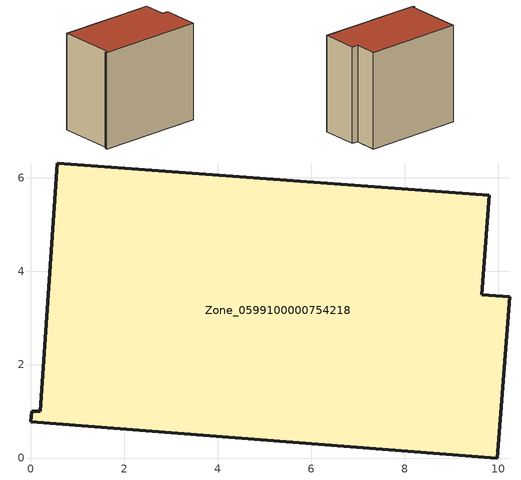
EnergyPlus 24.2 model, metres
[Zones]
Zone_0599100000754218
 floor ground (C_G): 0.2,1 0.56,6.31 9.81,5.62 9.65,3.5 10.24,3.45 9.98,0 0,0.78 0.02,1 z0
 wall outside (C_F): 0,0.78 9.98,0 10.24,3.45 9.65,3.5 9.81,5.62 0.56,6.31 0.2,1 0.02,1 0,0.78 z0:9.21
 roof outside (C_R): 0.2,1 0.02,1 0,0.78 9.98,0 10.24,3.45 9.65,3.5 9.81,5.62 0.56,6.31 z9.21
[BUILDING]
Pand.0599100000754218: North Axis=0; Terrain=City; Loads Convergence Tolerance Value=0.04; Temperature Convergence Tolerance Value=0.4; Solar Distribution=FullExterior; Maximum Number of Warmup Days=25; Minimum Number of Warmup Days=1
[Site:Location]
Rotterdam.The.Hague.AP_ZH_NLD Design_Conditions: Latitude=51.96; Longitude=4.45; Time Zone=1; Elevation=-4.5
[SITE:GROUNDTEMPERATURE:BUILDINGSURFACE]
18, 18, 18, 18, 18, 18, 18, 18, 18, 18, 18, 18
[MATERIAL] Thermal Absorptance=0.9; Solar Absorptance=0.7; Visible Absorptance=0.7
Name | Roughness | Thickness | Conductivity | Density | Specific Heat
G.TC.2006-2014 | MediumSmooth | 0.15 | 0.06 | 540 | 1210
F.TC.2006-2014 | Rough | 0.3 | 0.12 | 1920 | 840
R.TC.2006-2014 | MediumRough | 0.2 | 0.08 | 1500 | 1000
[CONSTRUCTION]
C_G: G.TC.2006-2014
C_F: F.TC.2006-2014
C_R: R.TC.2006-2014
[ZONE]
Zone_0599100000754218: Type=1; Multiplier=1; Ceiling Height=Autocalculate; Volume=Autocalculate; Floor Area=autocalculate; Part of Total Floor Area=Yes
[ZONEINFILTRATION:DESIGNFLOWRATE]
Infil_Zone_0599100000754218: Zone or ZoneList or Space or SpaceList=Zone_0599100000754218; Schedule=AlwaysOn; Design Flow Rate Calculation Method=Flow/Area; Flow Rate per Floor Area=0.0015; Constant Term Coefficient=1; Temperature Term Coefficient=0; Velocity Term Coefficient=0; Velocity Squared Term Coefficient=0
[HVACTEMPLATE:ZONE:IDEALLOADSAIRSYSTEM]
Zone_0599100000754218: Maximum Heating Supply Air Temperature=50; Minimum Cooling Supply Air Temperature=13; Maximum Heating Supply Air Humidity Ratio=0.0156; Minimum Cooling Supply Air Humidity Ratio=0.0077; Heating Limit=NoLimit; Cooling Limit=NoLimit; Dehumidification Control Type=ConstantSensibleHeatRatio; Cooling Sensible Heat Ratio=0.7; Dehumidification Setpoint=60; Humidification Control Type=None; Humidification Setpoint=30; Outdoor Air Method=None; Outdoor Air Flow Rate per Person=0.00944; Outdoor Air Flow Rate per Zone Floor Area=0; Outdoor Air Flow Rate per Zone=0; Demand Controlled Ventilation Type=None; Outdoor Air Economizer Type=NoEconomizer; Heat Recovery Type=None; Sensible Heat Recovery Effectiveness=0.7; Latent Heat Recovery Effectiveness=0.65
[ZONECONTROL:THERMOSTAT]
ThermostatControl_Zone_0599100000754218: Zone or ZoneList=Zone_0599100000754218; Control Type Schedule=DualSetpointControlType; Control 1=Thermostat_Zone_0599100000754218; Temperature Difference Between Cutout And Setpoint=0
[THERMOSTATSETPOINT:DUALSETPOINT]
Thermostat_Zone_0599100000754218: Heating Setpoint Temperature Schedule=HeatingSetpoint_Zone_0599100000754218; Cooling Setpoint Temperature Schedule=CoolingSetpoint_Zone_0599100000754218
[SCHEDULE:COMPACT]
HeatingSetpoint_Zone_0599100000754218: Through: 12/31, For: AllDays, Until: 24:00, 21
CoolingSetpoint_Zone_0599100000754218: Through: 12/31, For: AllDays, Until: 24:00, 24
DualSetpointControlType: Through: 12/31, For: AllDays, Until: 24:00, 4
AlwaysOn: Through: 12/31, For: AllDays, Until: 24:00, 1
